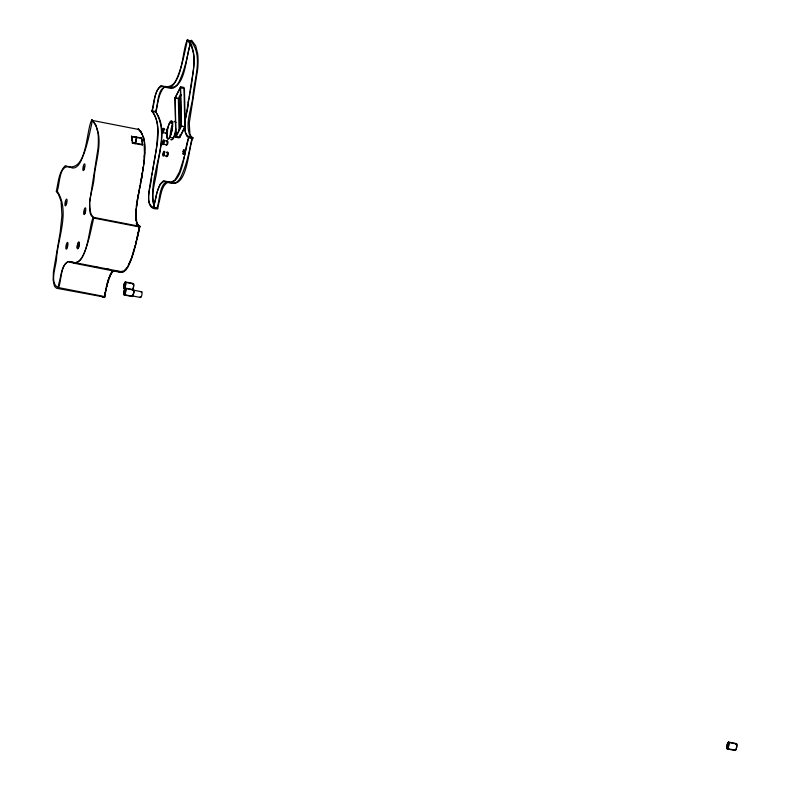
<?xml version="1.0" encoding="UTF-8"?>
<svg xmlns="http://www.w3.org/2000/svg" width="790" height="790" viewBox="0 0 790 790"><rect width="100%" height="100%" fill="white"/><g stroke="black" fill="none" stroke-linecap="round" stroke-linejoin="round"><path stroke-width="1.19" d="M137.509 237.346L139.889 226.177M136.018 213.823L136.68 222.217M144.432 152.302L144.175 144.195M144.679 152.44L143.632 164.695L140.867 181.838M135.969 213.932L136.147 211.424M135.929 211.7L136.176 221.121L138.487 226.305M144.165 157.289C144.896 147.908 145.933 136.463 138.339 129.412L91.601 120.297C85.893 131.219 87.364 174.748 65.353 165.643C58.608 172.161 58.312 182.816 56.248 191.545L58.391 194.143L61.087 201.243L61.946 215.463L60.218 232.072L53.414 271.888L53.147 280.094L54.421 286.158L56.455 288.241L104.616 297.119A44.398 11.021 -79 0 1 105.524 292.251M135.692 211.69L135.86 209.804M136.097 211.532L136.384 208.738M143.948 163.224L144.58 157.496A38.147 9.47 -79 0 0 144.56 142.239M143.849 160.874L143.523 163.767M136.334 208.846L136.749 205.756M136.275 206.368L136.374 205.637A40.725 10.112 -79 0 1 136.719 203.326M143.178 168.971L144.007 163.115M143.069 167.233L142.575 170.591M136.7 205.864L137.421 201.43M143.237 168.863L141.252 180.525M191.624 40.3L195.703 45.8L197.688 53.809A38.147 9.47 -79 0 1 197.707 69.066L189.274 122.993L189.867 133.678L190.973 136.245L193.027 137.934C187.961 147.039 188.237 191.644 168.171 182.115C160.785 185.838 161.002 196.69 158.652 203.82A44.398 11.021 -79 0 0 157.743 208.688C146.229 210.614 148.431 195.278 149.478 188.148C151.591 174.136 154.909 160.321 156.637 146.239C157.506 134.744 160.034 120.919 151.887 111.38C153.951 102.651 154.238 91.996 160.992 85.478C182.994 94.583 181.532 51.054 187.23 40.132L187.437 39.569M142.249 172.704L141.825 175.242M154.613 207.612C149.814 195.446 155.571 181.957 156.983 169.613C159.155 151.088 167.539 128.948 155.956 112.17C158.02 103.451 158.306 92.785 165.061 86.268C186.746 94.978 185.196 54.362 190.825 43.144M152.826 170.196C154.84 151.186 163.984 128.217 152.154 110.807C154.88 104.438 153.961 82.446 165.554 87.147C170.107 89.497 173.968 84.866 175.647 81.133C181.848 68.276 184.317 54.006 187.398 40.191C199.584 54.638 191.496 75.909 189.926 92.618M154.494 207.286C145.607 177.385 173.158 140.304 155.561 111.479C158.286 105.1 157.368 83.108 168.961 87.809C173.514 90.159 177.365 85.527 179.054 81.795C185.255 68.937 187.714 54.668 190.805 40.853C203.208 55.754 194.676 77.548 193.076 94.681C192.118 108.447 183.636 124.909 191.141 137.904M137.055 201.262L138.082 196.641M137.43 200.295L135.683 211.898L135.673 219.897M104.695 296.912L104.458 297.553M167.648 131.545L167.332 129.935M137.292 199.86L137.49 198.774M141.469 177.335L141.025 179.844M137.361 201.529L138.26 196.641M142.319 174.659L140.205 186.164M137.914 196.414L140.255 186.055M137.855 196.71L138.319 195.377M140.719 181.512L140.255 184.011M138.141 195.199L138.339 194.123M151.591 176.733C151.818 184.583 143.523 203.208 153.487 207.375M140.087 186.035L140.61 183.25M138.211 196.75L139.228 191.496M189.146 96.815L189.669 94.02M188.287 102.266C188.909 111.133 177.108 136.127 193.027 137.934M104.715 294.423L105.189 291.974M139.395 188.583L139.633 187.299M138.635 192.572L139.129 189.965M139.05 191.476L139.869 186.075M151.828 175.459L152.322 172.862M188.109 102.246L188.879 98.197M139.238 227.718L138.596 230.759M58.519 287.669C48.545 283.501 56.85 264.887 56.623 257.026C58.628 235.983 69.866 210.644 57.186 191.101C59.912 184.732 58.993 162.74 70.587 167.441C75.139 169.791 78.99 165.159 80.679 161.427C86.88 148.569 89.339 134.3 92.43 120.485C105.238 136.295 95.857 159.106 94.178 177.108C93.674 189.738 84.402 207.059 93.684 218.06C90.751 231.036 88.411 244.446 82.545 256.503C80.935 260.098 77.153 264.344 72.838 262.082C60.662 257.599 61.65 280.766 58.628 287.619L104.537 296.556C106.581 287.787 107.341 277.843 113.168 270.605M139.415 226.918L135.732 244.08L131.663 257.876L127.802 266.585L123.971 270.921L120.732 271.572L75.356 262.744M187.556 39.51L191.624 45.01L193.619 53.019A38.147 9.47 -79 0 1 193.639 68.276L191.378 85.439L185.245 119.715L185.304 132.236L186.628 135.949L188.652 137.766L184.277 156.874L179.537 171.786L174.995 180.011L170.828 182.401L163.382 180.732L160.133 184.159L156.775 193.056L153.596 207.326L157.003 207.987C160.024 201.124 159.096 177.444 171.539 182.569C176.002 184.623 179.518 180.011 181.137 176.447C186.746 164.468 189.432 151.018 191.881 138.359M91.601 120.297L91.798 119.734M138.122 129.471L138.369 128.8M105.929 290.315L105.465 292.359A44.398 11.021 -79 0 0 104.556 297.228L104.606 297.257M187.23 40.132L191.299 40.932L191.506 40.359M105.445 290.73L105.86 288.854M91.916 119.675L95.995 125.176L97.99 133.184A38.147 9.47 -79 0 1 97.999 148.441L89.566 202.368L90.159 213.043L91.265 215.621L93.319 217.309C88.253 226.414 88.529 271.019 68.463 261.49C61.077 265.213 61.294 276.066 58.944 283.195A44.398 11.021 -79 0 0 58.035 288.064M135.752 140.561L136.512 137.134M138.685 225.664L139.909 226.335L135.297 246.411M188.958 137.144C183.892 146.249 184.159 190.854 164.093 181.325C156.716 185.048 156.924 195.9 154.583 203.03A44.398 11.021 -79 0 0 153.675 207.898M136.848 137.243L136.315 139.652M105.87 290.414L106.374 288.281M136.542 137.964L135.376 143.079M136.226 140.057L135.781 141.983M138.131 129.412L138.369 128.849M135.692 142.368L135.426 143.513M106.225 287.264L106.857 284.667M106.324 288.39L106.867 286.197M134.962 143.928L135.801 140.462M167.095 142.714C168.428 138.596 167.924 146.506 166.917 144.145M106.818 286.306L108.605 279.996M135.169 245.473L134.646 247.438M107.025 284.015L107.48 282.385M134.349 248.524L133.895 250.134M133.194 253.807L135.347 246.302M133.747 250.667L133.145 252.672M107.845 281.092L108.437 279.206M107.934 282.119L109.958 276.283M132.71 254.084L132.266 255.466M131.199 259.713L133.243 253.709M108.645 278.594L108.961 277.685M131.989 256.296L131.565 257.52M131.13 258.705L130.725 259.791M109.395 276.51L109.899 275.256M109.208 278.179L110.689 274.673M130.518 260.305L129.925 261.767M129.313 264.265L131.249 259.604M129.53 262.655L129.135 263.505M110.185 274.604L110.6 273.725M131.683 135.989L132.098 140.225A45.326 11.248 -79 0 0 131.456 136.443L141.667 137.924L141.43 138.378A44.931 11.149 -79 0 1 142.141 142.486L142.368 144.975L132.364 143.02L132.118 140.383M132.364 143.02L132.602 142.605A41.722 10.359 -79 0 0 132.049 137.944L132.078 137.944M142.338 144.965L142.585 144.54A43.559 10.813 -79 0 0 141.657 137.954M174.955 97.871L180.584 86.781L183.981 87.443L184.811 126.835L179.182 137.914L175.785 137.253L174.955 97.871L178.362 98.533L180.406 94.504M175.183 97.98L180.377 87.749L184.445 88.539L185.245 126.844L180.061 137.075L175.982 136.285L175.183 97.98L179.251 98.77L181.335 94.681M175.982 136.285L181.177 126.054L180.377 87.749M175.785 137.253L181.404 126.163L180.584 86.781M183.033 151.285L183.685 150.001L184.347 150.13L183.754 154.109L183.092 153.981L183.033 151.285L183.695 151.413L184.347 150.13M183.092 153.981L183.734 152.697L184.406 152.826M128.75 264.294L128.375 265.025M110.788 273.37L112.624 270.585M127.526 267.642L129.363 264.166M110.64 274.782L111.459 273.271M111.41 273.38L113.088 271.266L115.034 270.545M125.827 269.983L127.575 267.534M167.095 133.115L166.749 133.095A2.449 0.612 -79 0 0 167.283 129.53A2.449 0.612 -79 0 0 166.305 129.994M112.2 272.234L113.029 271.375M124.218 271.454L125.877 269.874M157.743 208.688L155.126 208.224M104.616 297.119L103.905 297.494M124.267 271.355L122.687 272.214L119.863 272.234L73.342 263.07M104.26 296.665L103.293 296.655M104.329 297.287L101.989 296.655M113.888 270.842L116.169 270.753M122.746 272.115L117.305 271.286M152.154 110.807L155.561 111.479M151.887 111.38L155.956 112.17M169.544 122.727L172.516 123.309M181.177 126.054L185.245 126.844M181.404 126.163L184.811 126.835M163.105 128.849L164.804 129.175M163.184 132.621L166.591 133.283M188.652 137.766L192.059 138.428M169.85 137.292L173.257 137.954M163.342 140.403L166.542 141.025M131.456 136.443L141.43 138.378M163.421 144.185L166.828 144.847M132.582 142.595L142.585 144.54M163.589 151.779L165.071 152.065M166.354 152.312L166.986 152.44M163.668 155.551L167.065 156.213M93.319 217.309L139.889 226.365M93.684 218.06L139.593 226.997M69.599 261.688L71.989 262.152M74.379 262.616L76.768 263.08M94.681 266.566L97.061 267.03M106.62 268.886L109.01 269.36M125.422 281.971A3.496 0.869 -79 0 1 125.027 287.442A3.496 0.869 -79 0 1 123.635 286.75A3.496 0.869 -79 0 1 125.422 281.971L133.342 283.511M125.353 282.297A3.17 0.79 -79 0 1 124.998 287.244A3.17 0.79 -79 0 1 123.734 286.622A3.17 0.79 -79 0 1 125.353 282.297L133.283 283.837M125.551 288.133A3.496 0.869 -79 0 1 125.156 293.594A3.496 0.869 -79 0 1 123.763 292.902A3.496 0.869 -79 0 1 125.551 288.133L133.471 289.663M125.422 288.439L133.411 289.989M133.372 290.147L141.736 291.777M140.62 297.504L132.256 295.875A2.923 0.721 -79 0 0 133.619 292.744A2.923 0.721 -79 0 0 133.085 290.315M124.218 294.65L132.207 296.201M124.158 294.976L132.137 296.526M728.577 742.096A3.496 0.869 -79 0 1 728.183 747.567A3.496 0.869 -79 0 1 726.79 746.866A3.496 0.869 -79 0 1 728.577 742.096L736.497 743.627M728.449 742.403L736.438 743.953M727.244 748.614L735.233 750.174M727.185 748.94L735.164 750.5M103.52 297.405L102.512 297.06M118.609 271.701L119.922 272.125M138.635 225.772L137.845 224.686M138.487 128.74L142.516 134.339M138.211 225.338L137.065 223.136M140.817 131.13L143.74 138.072M137.154 225.614L136.739 224.735M137.391 224.093L136.729 222.108M136.512 224.153L136.265 223.323M143.415 139.514L143.543 140.107M143.8 137.964L144.511 142.348M136.443 220.894L135.999 215.956M183.685 150.001L183.754 154.109M179.251 98.77L179.883 128.701M180.011 134.685L180.061 137.075M178.362 98.533L179.034 130.528M138.428 231.51A87.127 21.626 -79 0 1 135.485 244.288M735.855 744.22A3.496 0.869 -79 0 1 736.902 744.743A3.496 0.869 -79 0 1 736.122 749.246A3.496 0.869 -79 0 1 734.838 750.006M735.855 744.486A3.17 0.79 -79 0 1 736.803 744.911A3.17 0.79 -79 0 1 736.132 748.92A3.17 0.79 -79 0 1 734.967 749.829M132.829 290.256A3.496 0.869 -79 0 1 133.885 290.839A3.496 0.869 -79 0 1 133.046 295.401A3.496 0.869 -79 0 1 131.782 295.904M132.967 290.305A3.17 0.79 -79 0 1 133.599 293.13A3.17 0.79 -79 0 1 131.94 295.865M132.779 283.966A3.496 0.869 -79 0 1 133.737 285.546A3.496 0.869 -79 0 1 132.355 290.216M132.967 283.985A3.17 0.79 -79 0 1 133.599 286.099A3.17 0.79 -79 0 1 132.315 289.96M141.143 292.31A2.923 0.721 -79 0 1 142.062 292.833A2.923 0.721 -79 0 1 141.252 296.783A2.923 0.721 -79 0 1 140.264 296.635M166.779 152.924A2.449 0.612 -79 0 1 167.757 152.46A2.449 0.612 -79 0 1 167.184 155.966A2.449 0.612 -79 0 1 166.275 155.986M166.749 141.064A2.449 0.612 -79 0 1 167.539 141.292A2.449 0.612 -79 0 1 166.967 144.531A2.449 0.612 -79 0 1 166.078 144.906M166.7 133.036A2.449 0.612 -79 0 1 165.801 133.056M173.761 122.085A9.45 2.34 -79 0 1 175.755 122.638M175.765 128.908A9.45 2.34 -79 0 1 170.739 139.475M170.255 137.657A9.45 2.34 -79 0 1 172.684 123.931M175.578 122.262A8.749 2.173 -79 0 1 175.775 122.41M175.775 131.802A8.749 2.173 -79 0 1 171.756 139.188M171.124 134.073A8.749 2.173 -79 0 1 172.635 126.489M65.886 203.089C66.627 204.669 66.548 199.406 65.896 203M66.794 246.381C67.575 247.912 67.427 242.56 66.794 246.381M83.829 167.845C84.639 169.307 84.412 164.053 83.829 167.845M84.609 211.819C85.379 213.359 85.281 207.948 84.609 211.819M162.602 131.535C163.49 135.446 164.359 123.842 162.602 131.535M162.849 143.099C163.737 147.068 164.587 135.416 162.849 143.099M163.086 154.465C163.984 158.375 164.804 146.812 163.086 154.465M167.154 155.255C168.231 158.928 168.724 147.799 167.154 155.255M78.575 247.458A3.496 0.869 -79 0 0 78.96 241.987A3.496 0.869 -79 0 0 77.183 246.766A3.496 0.869 -79 0 0 78.575 247.458M78.546 247.26A3.17 0.79 -79 0 0 78.891 242.313A3.17 0.79 -79 0 0 77.282 246.638A3.17 0.79 -79 0 0 78.546 247.26M85.083 213.132A3.446 0.859 -79 0 0 85.389 207.839A3.446 0.859 -79 0 0 83.661 212.688A3.446 0.859 -79 0 0 85.083 213.132M84.293 169.169A3.446 0.859 -79 0 0 84.609 163.876A3.446 0.859 -79 0 0 82.871 168.724A3.446 0.859 -79 0 0 84.293 169.169M66.36 204.413A3.446 0.859 -79 0 0 66.666 199.11A3.446 0.859 -79 0 0 64.938 203.958A3.446 0.859 -79 0 0 66.36 204.413M67.269 247.695A3.446 0.859 -79 0 0 67.575 242.402A3.446 0.859 -79 0 0 65.837 247.25A3.446 0.859 -79 0 0 67.269 247.695M728.153 747.37A3.17 0.79 -79 0 0 728.508 742.422A3.17 0.79 -79 0 0 726.889 746.738A3.17 0.79 -79 0 0 728.153 747.37M125.126 293.406A3.17 0.79 -79 0 0 125.482 288.449A3.17 0.79 -79 0 0 123.862 292.774A3.17 0.79 -79 0 0 125.126 293.406M170.601 135.554A9.45 2.34 -79 0 0 171.647 120.791A9.45 2.34 -79 0 0 166.838 133.688A9.45 2.34 -79 0 0 170.601 135.554M163.856 155.097A2.449 0.612 -79 0 0 164.132 151.275A2.449 0.612 -79 0 0 162.878 154.613A2.449 0.612 -79 0 0 163.856 155.097M163.619 143.731A2.449 0.612 -79 0 0 163.895 139.899A2.449 0.612 -79 0 0 162.641 143.247A2.449 0.612 -79 0 0 163.619 143.731M163.382 132.167A2.449 0.612 -79 0 0 163.649 128.345A2.449 0.612 -79 0 0 162.404 131.683A2.449 0.612 -79 0 0 163.382 132.167M170.531 135.139A8.749 2.173 -79 0 0 171.509 121.472A8.749 2.173 -79 0 0 167.046 133.411A8.749 2.173 -79 0 0 170.531 135.139"/></g></svg>
